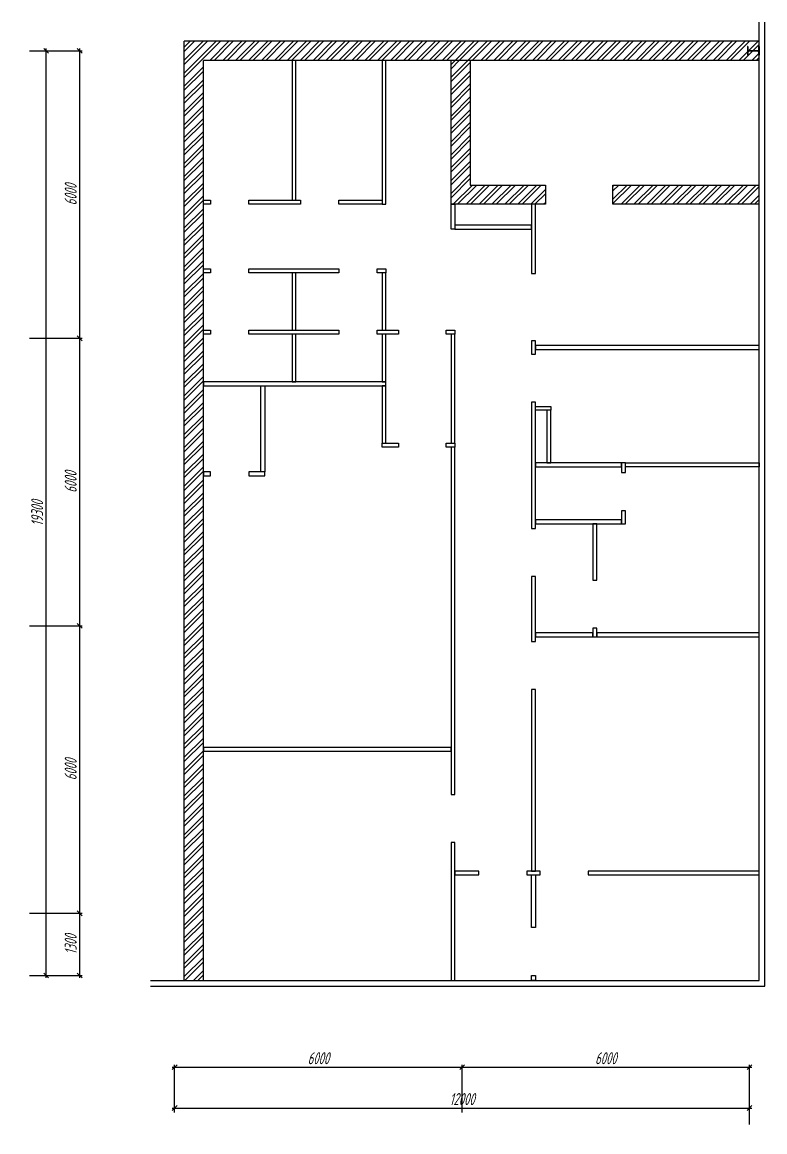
# Model space of a CAD drawing. Header units: millimetres. Extents: x -138350 to 909539, y -253833 to 111767.
# Drawn here: x 91753 to 107256, y -159422 to -136263 of the extents above; entities that cross this region are included whole.
import ezdxf

# ---------------------------------------------------------------- set-up
doc = ezdxf.new("R2010")
doc.units = ezdxf.units.MM
doc.linetypes.add('GOST2.303 5', pattern=[24, 20, -1.5, 1, -1.5])
doc.layers.add('03_Осевые', color=4, linetype='GOST2.303 5')
doc.layers.add('07_Непечатаемые', color=2, linetype='Continuous', plot=False)
for name, color, linetype, lineweight in [('_Оси', 90, 'Continuous', 13), ('_Сендвичи', 230, 'Continuous', 30), ('_Стены', 7, 'Continuous', 30), ('_Сэндвичи штрих', 7, 'Continuous', 5), ('выноска', 7, 'Continuous', 13)]:
    doc.layers.add(name, color=color, linetype=linetype, lineweight=lineweight)
doc.styles.add('СПДС_размеры', font='spdswin.shx', dxfattribs={"width": 0.8, "oblique": 15})
doc.dimstyles.new('СПДС', dxfattribs={"dimtxt": 2.5, "dimasz": 1, "dimexe": 0.5, "dimexo": 1.5, "dimtad": 1, "dimdec": 0, "dimtxsty": 'СПДС_размеры', "dimblk": 'OBLIQUE', "dimcen": 2.5, "dimdle": 0.5, "dimadec": 8, "dimazin": 0, "dimtfac": 1, "dimtdec": 0, "dimtix": 1, "dimtmove": 0, "dimatfit": 3, "dimfxl": 1, "dimarcsym": 0})
pattern_1 = [(45, (23401, 0), (-134.70384, 134.70384), []), (45, (23490.8, 0), (-134.70384, 134.70384), [])]

# ---------------------------------------------------------------- blocks, each defined once
blk = doc.blocks.new('*U263')
for p, q in [((-87.5, 244), (87.5, 244)), ((-87.5, 233), (-87.5, 244)), ((-87.5, 233), (-19.5, 233)), ((19.5, 233), (87.5, 233)), ((87.5, 233), (87.5, 244)), ((-87.5, 11), (-19.5, 11)), ((-87.5, 0), (-87.5, 11)), ((-87.5, 0), (87.5, 0)), ((-3.5, 27), (-3.5, 217)), ((3.5, 27), (3.5, 217)), ((19.5, 11), (87.5, 11)), ((87.5, 0), (87.5, 11))]:
    blk.add_line(p, q)
for centre, start, end in [((-19.5, 217), 360, 450), ((19.5, 217), 90, 180), ((-19.5, 27), 270, 360), ((19.5, 27), 180, 270)]:
    blk.add_arc(centre, 16, start, end)
at = {"layer": '03_Осевые'}
for p, q in [((0, 0), (0, 244)), ((-3.5, 122), (3.5, 122))]:
    blk.add_line(p, q, dxfattribs=at)
at = {"layer": '07_Непечатаемые'}
for p, q in [((-50, 0), (-50, 11)), ((-2.75, 184), (2.75, 184)), ((-2.75, 60), (2.75, 60)), ((50, 0), (50, 11))]:
    blk.add_line(p, q, dxfattribs=at)
blk = doc.blocks.new('_Oblique')
at = {"layer": 'выноска', "color": 0, "lineweight": -2}
blk.add_line((-0.5, -0.5), (0.5, 0.5), dxfattribs=at)
blk = doc.blocks.new('*D369')
at = {"layer": '_Оси', "color": 0, "lineweight": -2, "ltscale": 100, "transparency": 16777216}
for p, q in [((94886, -158926), (106986, -158926)), ((94936, -159022), (94936, -158876)), ((106936, -159022), (106936, -158876))]:
    blk.add_line(p, q, dxfattribs=at)
at = {"layer": 'Defpoints', "color": 0, "ltscale": 100, "transparency": 16777216}
for p in [(106936, -158926), (94936, -159172), (106936, -159172)]:
    blk.add_point(p, dxfattribs=at)
at = {"layer": '_Оси', "color": 0, "lineweight": -2, "ltscale": 100, "transparency": 16777216, "xscale": 100, "yscale": 100, "zscale": 100, "rotation": 180}
blk.add_blockref('_Oblique', (94936, -158926), dxfattribs=at)
at = {"layer": '_Оси', "color": 0, "lineweight": -2, "ltscale": 100, "transparency": 16777216, "xscale": 100, "yscale": 100, "zscale": 100}
blk.add_blockref('_Oblique', (106936, -158926), dxfattribs=at)
at = {"layer": '_Оси', "color": 0, "ltscale": 100, "transparency": 16777216, "insert": (100936, -158738.5), "char_height": 250, "attachment_point": 5, "style": 'СПДС_размеры'}
blk.add_mtext('12000', dxfattribs=at)
blk = doc.blocks.new('*D370')
at = {"layer": '_Оси', "color": 0, "lineweight": -2, "ltscale": 100, "transparency": 16777216}
for p, q in [((94886, -158074), (100986, -158074)), ((94936, -159022), (94936, -158024)), ((100936, -159022), (100936, -158024))]:
    blk.add_line(p, q, dxfattribs=at)
at = {"layer": 'Defpoints', "color": 0, "ltscale": 100, "transparency": 16777216}
for p in [(100936, -158074), (94936, -159172), (100936, -159172)]:
    blk.add_point(p, dxfattribs=at)
at = {"layer": '_Оси', "color": 0, "lineweight": -2, "ltscale": 100, "transparency": 16777216, "xscale": 100, "yscale": 100, "zscale": 100, "rotation": 180}
blk.add_blockref('_Oblique', (94936, -158074), dxfattribs=at)
at = {"layer": '_Оси', "color": 0, "lineweight": -2, "ltscale": 100, "transparency": 16777216, "xscale": 100, "yscale": 100, "zscale": 100}
blk.add_blockref('_Oblique', (100936, -158074), dxfattribs=at)
at = {"layer": '_Оси', "color": 0, "ltscale": 100, "transparency": 16777216, "insert": (97936, -157886.5), "char_height": 250, "attachment_point": 5, "style": 'СПДС_размеры'}
blk.add_mtext('6000', dxfattribs=at)
blk = doc.blocks.new('*D371')
at = {"layer": '_Оси', "color": 0, "lineweight": -2, "ltscale": 100, "transparency": 16777216}
for p, q in [((100886, -158074), (106986, -158074)), ((100936, -159022), (100936, -158024)), ((106936, -159272), (106936, -158024))]:
    blk.add_line(p, q, dxfattribs=at)
at = {"layer": 'Defpoints', "color": 0, "ltscale": 100, "transparency": 16777216}
for p in [(106936, -158074), (100936, -159172), (106936, -159422)]:
    blk.add_point(p, dxfattribs=at)
at = {"layer": '_Оси', "color": 0, "lineweight": -2, "ltscale": 100, "transparency": 16777216, "xscale": 100, "yscale": 100, "zscale": 100, "rotation": 180}
blk.add_blockref('_Oblique', (100936, -158074), dxfattribs=at)
at = {"layer": '_Оси', "color": 0, "lineweight": -2, "ltscale": 100, "transparency": 16777216, "xscale": 100, "yscale": 100, "zscale": 100}
blk.add_blockref('_Oblique', (106936, -158074), dxfattribs=at)
at = {"layer": '_Оси', "color": 0, "ltscale": 100, "transparency": 16777216, "insert": (103936, -157886.5), "char_height": 250, "attachment_point": 5, "style": 'СПДС_размеры'}
blk.add_mtext('6000', dxfattribs=at)
blk = doc.blocks.new('*D376')
at = {"layer": '_Оси', "color": 0, "lineweight": -2, "transparency": 16777216}
for p, q in [((91903, -136861), (92303, -136861)), ((92253, -156211), (92253, -136811)), ((91903, -156161), (92303, -156161))]:
    blk.add_line(p, q, dxfattribs=at)
at = {"layer": 'Defpoints', "color": 0, "transparency": 16777216}
for p in [(91753, -136861), (92253, -136861), (91753, -156161)]:
    blk.add_point(p, dxfattribs=at)
at = {"layer": '_Оси', "color": 0, "lineweight": -2, "transparency": 16777216, "xscale": 100, "yscale": 100, "zscale": 100}
for p, rotation in [((92253, -136861), 90), ((92253, -156161), 270)]:
    blk.add_blockref('_Oblique', p, dxfattribs=dict(at, rotation=rotation))
at = {"layer": '_Оси', "color": 0, "lineweight": 25, "transparency": 16777216, "insert": (92065.5, -146511), "char_height": 250, "attachment_point": 5, "rotation": 90, "style": 'СПДС_размеры'}
blk.add_mtext('19300', dxfattribs=at)
blk = doc.blocks.new('*D372')
at = {"layer": '_Оси', "color": 0, "lineweight": -2, "transparency": 16777216}
for p, q in [((91903, -154861), (93003, -154861)), ((92953, -156211), (92953, -154811)), ((91903, -156161), (93003, -156161))]:
    blk.add_line(p, q, dxfattribs=at)
at = {"layer": 'Defpoints', "color": 0, "transparency": 16777216}
for p in [(91753, -154861), (92953, -154861), (91753, -156161)]:
    blk.add_point(p, dxfattribs=at)
at = {"layer": '_Оси', "color": 0, "lineweight": -2, "transparency": 16777216, "xscale": 100, "yscale": 100, "zscale": 100}
for p, rotation in [((92953, -154861), 90), ((92953, -156161), 270)]:
    blk.add_blockref('_Oblique', p, dxfattribs=dict(at, rotation=rotation))
at = {"layer": '_Оси', "color": 0, "lineweight": 25, "transparency": 16777216, "insert": (92765.5, -155511), "char_height": 250, "attachment_point": 5, "rotation": 90, "style": 'СПДС_размеры'}
blk.add_mtext('1300', dxfattribs=at)
blk = doc.blocks.new('*D373')
at = {"layer": '_Оси', "color": 0, "lineweight": -2, "transparency": 16777216}
for p, q in [((91903, -148861), (93003, -148861)), ((92953, -154911), (92953, -148811)), ((91903, -154861), (93003, -154861))]:
    blk.add_line(p, q, dxfattribs=at)
at = {"layer": 'Defpoints', "color": 0, "transparency": 16777216}
for p in [(91753, -148861), (92953, -148861), (91753, -154861)]:
    blk.add_point(p, dxfattribs=at)
at = {"layer": '_Оси', "color": 0, "lineweight": -2, "transparency": 16777216, "xscale": 100, "yscale": 100, "zscale": 100}
for p, rotation in [((92953, -148861), 90), ((92953, -154861), 270)]:
    blk.add_blockref('_Oblique', p, dxfattribs=dict(at, rotation=rotation))
at = {"layer": '_Оси', "color": 0, "lineweight": 25, "transparency": 16777216, "insert": (92765.5, -151861), "char_height": 250, "attachment_point": 5, "rotation": 90, "style": 'СПДС_размеры'}
blk.add_mtext('6000', dxfattribs=at)
blk = doc.blocks.new('*D374')
at = {"layer": '_Оси', "color": 0, "lineweight": -2, "transparency": 16777216}
for p, q in [((91903, -142861), (93003, -142861)), ((92953, -148911), (92953, -142811)), ((91903, -148861), (93003, -148861))]:
    blk.add_line(p, q, dxfattribs=at)
at = {"layer": 'Defpoints', "color": 0, "transparency": 16777216}
for p in [(91753, -142861), (92953, -142861), (91753, -148861)]:
    blk.add_point(p, dxfattribs=at)
at = {"layer": '_Оси', "color": 0, "lineweight": -2, "transparency": 16777216, "xscale": 100, "yscale": 100, "zscale": 100}
for p, rotation in [((92953, -142861), 90), ((92953, -148861), 270)]:
    blk.add_blockref('_Oblique', p, dxfattribs=dict(at, rotation=rotation))
at = {"layer": '_Оси', "color": 0, "lineweight": 25, "transparency": 16777216, "insert": (92765.5, -145861), "char_height": 250, "attachment_point": 5, "rotation": 90, "style": 'СПДС_размеры'}
blk.add_mtext('6000', dxfattribs=at)
blk = doc.blocks.new('*D375')
at = {"layer": '_Оси', "color": 0, "lineweight": -2, "transparency": 16777216}
for p, q in [((91903, -136861), (93003, -136861)), ((92953, -142911), (92953, -136811)), ((91903, -142861), (93003, -142861))]:
    blk.add_line(p, q, dxfattribs=at)
at = {"layer": 'Defpoints', "color": 0, "transparency": 16777216}
for p in [(91753, -136861), (92953, -136861), (91753, -142861)]:
    blk.add_point(p, dxfattribs=at)
at = {"layer": '_Оси', "color": 0, "lineweight": -2, "transparency": 16777216, "xscale": 100, "yscale": 100, "zscale": 100}
for p, rotation in [((92953, -136861), 90), ((92953, -142861), 270)]:
    blk.add_blockref('_Oblique', p, dxfattribs=dict(at, rotation=rotation))
at = {"layer": '_Оси', "color": 0, "lineweight": 25, "transparency": 16777216, "insert": (92765.5, -139861), "char_height": 250, "attachment_point": 5, "rotation": 90, "style": 'СПДС_размеры'}
blk.add_mtext('6000', dxfattribs=at)

msp = doc.modelspace()

# ---------------------------------------------------------------- hatches: boundary and pattern name
at = {"layer": '_Сэндвичи штрих', "ltscale": 100}
h = msp.add_hatch(dxfattribs=at)
h.set_pattern_fill('ANSI32', color=256, scale=20)
h.set_pattern_definition(pattern_1)
h.paths.add_polyline_path([(107125, -136773.5), (107127.4, -136661), (95136, -136661), (95136, -156261), (95536, -156261), (95536, -137061), (107136, -137061), (107136, -136948.5), (107125, -136948.5), (107125, -136880.5, 0.4142136), (107109, -136864.5, 0.5903513), (107125, -136841.5)])
h.paths.add_polyline_path([(106892, -136773.5), (106903, -136773.5), (106903, -136841.5, 0.5903513), (106919, -136864.5, 0.4142136), (106903, -136880.5), (106903, -136948.5), (106892, -136948.5)], flags=16)
h = msp.add_hatch(dxfattribs=at)
h.set_pattern_fill('ANSI32', color=256, scale=20)
h.set_pattern_definition(pattern_1)
h.paths.add_polyline_path([(102676, -139661), (101106, -139661), (101106, -137061), (100706, -137061), (100706, -140061), (102676, -140061)])
h.paths.add_polyline_path([(107136, -139661), (104086, -139661), (104086, -140061), (107136, -140061)])

# ---------------------------------------------------------------- linework, layer by layer
at = {"layer": '_Сендвичи', "ltscale": 100}
for points in [[(94435, -156261), (107136, -156261), (107136, -136263)], [(94435, -156381), (107256, -156381), (107256, -136263)]]:
    msp.add_lwpolyline(points, dxfattribs=at)
at = {"layer": '_Сендвичи', "color": 1, "ltscale": 100}
for points in [[(97386, -139981), (97466, -139981), (97466, -137061), (97386, -137061)], [(99266, -140061), (99346, -140061), (99346, -137061), (99266, -137061)], [(95686, -140061), (95536, -140061), (95536, -139981), (95686, -139981)], [(97566, -140061), (96486, -140061), (96486, -139981), (97566, -139981)], [(99266, -140061), (98366, -140061), (98366, -139981), (99266, -139981)], [(100786, -140581), (100706, -140581), (100706, -140061), (100786, -140061)], [(102386, -141511), (102466, -141511), (102466, -140061), (102386, -140061)], [(102386, -140501), (100786, -140501), (100786, -140581), (102386, -140581)], [(95686, -141491), (95536, -141491), (95536, -141411), (95686, -141411)], [(98366, -141491), (96486, -141491), (96486, -141411), (98366, -141411)], [(97466, -141491), (97386, -141491), (97386, -142691), (97466, -142691)], [(99346, -141491), (99166, -141491), (99166, -141411), (99346, -141411)], [(99346, -141491), (99266, -141491), (99266, -142691), (99346, -142691)], [(95686, -142771), (95536, -142771), (95536, -142691), (95686, -142691)], [(98366, -142771), (96486, -142771), (96486, -142691), (98366, -142691)], [(97466, -142771), (97386, -142771), (97386, -143771), (97466, -143771)], [(99606, -142771), (99166, -142771), (99166, -142691), (99606, -142691)], [(99346, -142771), (99266, -142771), (99266, -143771), (99346, -143771)], [(100786, -142771), (100606, -142771), (100606, -142691), (100786, -142691)], [(100786, -142771), (100706, -142771), (100706, -145051), (100786, -145051)], [(102386, -143191), (102466, -143191), (102466, -142911), (102386, -142911)], [(107136, -143011), (102466, -143011), (102466, -143091), (107136, -143091)], [(95536, -143851), (99346, -143851), (99346, -143771), (95536, -143771)], [(96736, -143851), (96816, -143851), (96816, -145651), (96736, -145651)], [(99346, -143851), (99266, -143851), (99266, -145051), (99346, -145051)], [(102386, -146831), (102466, -146831), (102466, -144191), (102386, -144191)], [(102786, -144361), (102466, -144361), (102466, -144281), (102786, -144281)], [(102706, -145461), (102786, -145461), (102786, -144361), (102706, -144361)], [(99266, -145051), (99606, -145051), (99606, -145131), (99266, -145131)], [(100786, -145131), (100606, -145131), (100606, -145051), (100786, -145051)], [(100706, -152381), (100786, -152381), (100786, -145131), (100706, -145131)], [(95686, -145651), (95536, -145651), (95536, -145731), (95686, -145731)], [(96816, -145651), (96486, -145651), (96486, -145731), (96816, -145731)], [(104266, -145461), (102466, -145461), (102466, -145541), (104266, -145541)], [(104266, -145661), (104346, -145661), (104346, -145461), (104266, -145461)], [(104346, -145461), (107136, -145461), (107136, -145541), (104346, -145541)], [(104266, -146731), (104346, -146731), (104346, -146461), (104266, -146461)], [(102466, -146731), (104266, -146731), (104266, -146651), (102466, -146651)], [(103666, -147911), (103746, -147911), (103746, -146731), (103666, -146731)], [(102386, -149191), (102466, -149191), (102466, -147831), (102386, -147831)], [(103666, -149091), (103746, -149091), (103746, -148911), (103666, -148911)], [(102466, -149091), (103666, -149091), (103666, -149011), (102466, -149011)], [(103746, -149091), (107136, -149091), (107136, -149011), (103746, -149011)], [(102386, -153981), (102466, -153981), (102466, -150191), (102386, -150191)], [(95536, -151481), (100706, -151481), (100706, -151401), (95536, -151401)], [(100706, -156261), (100786, -156261), (100786, -153381), (100706, -153381)], [(100786, -154061), (101286, -154061), (101286, -153981), (100786, -153981)], [(102286, -154061), (102566, -154061), (102566, -153981), (102286, -153981)], [(103566, -154061), (107136, -154061), (107136, -153981), (103566, -153981)], [(102386, -154061), (102466, -154061), (102466, -155161), (102386, -155161)], [(102386, -156161), (102466, -156161), (102466, -156261), (102386, -156261)]]:
    msp.add_lwpolyline(points, close=True, dxfattribs=at)
at = {"layer": '_Стены', "ltscale": 100}
for p, q in [((95136, -156261), (95136, -136661)), ((107136, -136661), (95136, -136661)), ((95536, -156261), (95536, -137061)), ((107136, -137061), (95536, -137061))]:
    msp.add_line(p, q, dxfattribs=at)
for points in [[(101106, -137061), (101106, -139661), (102676, -139661), (102676, -140061), (100706, -140061), (100706, -137061)], [(107136, -140061), (104086, -140061), (104086, -139661), (107136, -139661)]]:
    msp.add_lwpolyline(points, dxfattribs=at)

# ---------------------------------------------------------------- block references
at = {"xscale": -1, "rotation": 90}
msp.add_blockref('*U263', (107136, -136861), dxfattribs=at)

# ---------------------------------------------------------------- dimensions: what is measured, and where the dimension line sits
at = {"layer": '_Оси', "lineweight": 25}
for base, p1, p2, picture, middle in [((92253, -136861), (91753, -156161), (91753, -136861), '*D376', (92065.5, -146511)), ((92953, -136861), (91753, -142861), (91753, -136861), '*D375', (92765.5, -139861)), ((92953, -142861), (91753, -148861), (91753, -142861), '*D374', (92765.5, -145861)), ((92953, -148861), (91753, -154861), (91753, -148861), '*D373', (92765.5, -151861)), ((92953, -154861), (91753, -156161), (91753, -154861), '*D372', (92765.5, -155511))]:
    dim = msp.add_linear_dim(base=base, p1=p1, p2=p2, angle=270, dimstyle='СПДС', override={"dimscale": 100}, dxfattribs=at)
    dim.commit()
    dim.dimension.update_dxf_attribs({"geometry": picture, "text_midpoint": middle})
at = {"layer": '_Оси', "ltscale": 100}
for base, p1, p2, picture, middle in [((100936, -158074), (94936, -159172), (100936, -159172), '*D370', (97936, -157886.5)), ((106936, -158074), (100936, -159172), (106936, -159422), '*D371', (103936, -157886.5)), ((106936, -158926), (94936, -159172), (106936, -159172), '*D369', (100936, -158738.5))]:
    dim = msp.add_linear_dim(base=base, p1=p1, p2=p2, dimstyle='СПДС', override={"dimscale": 100, "dimtix": 0, "dimtmove": 1}, dxfattribs=at)
    dim.commit()
    dim.dimension.update_dxf_attribs({"geometry": picture, "text_midpoint": middle})

doc.saveas('drawing.dxf')
